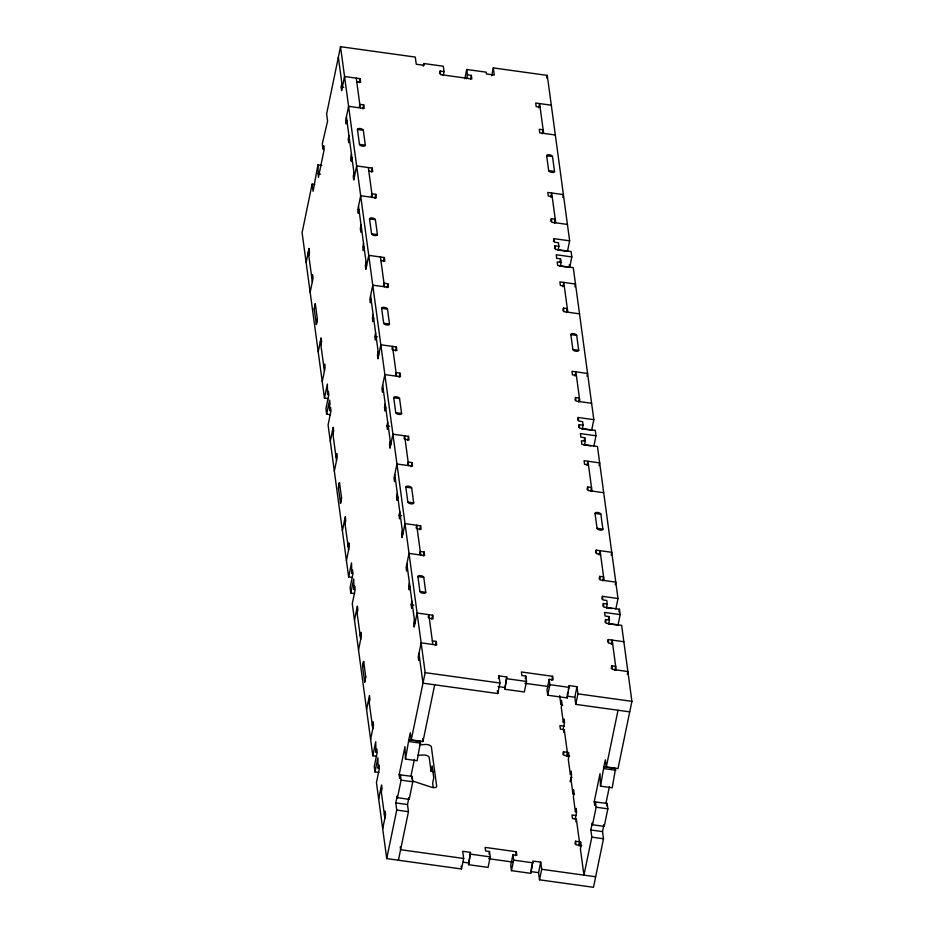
<?xml version="1.0" encoding="UTF-8"?>
<svg xmlns="http://www.w3.org/2000/svg" width="934" height="934" viewBox="0 0 934 934"><rect width="100%" height="100%" fill="white"/><g stroke="black" fill="none" stroke-linecap="round" stroke-linejoin="round"><path stroke-width="1.4" d="M314.723 184.488L312.119 184.126L302.091 232.659L324.46 398.082L328.359 398.631M443.23 75.537L444.047 71.591L443.323 66.232L423.826 63.524L424.059 65.31L416.26 64.236L415.291 57.079L340.525 46.7L326.631 113.948L327.589 121.105L322.277 143.871L323.001 149.242L323.724 145.727L324.215 149.312L318.412 177.378L317.922 164.921L321.821 165.47M317.922 164.921L313.088 191.272L312.119 184.126M356.741 81.713L360.641 82.25L360.162 78.678L344.553 76.506L341.657 90.54L341.167 86.967L341.891 83.453M306.118 262.466L309.026 248.432L309.504 252.005L308.78 255.519M311.839 278.169L312.563 274.666L313.053 278.239L310.146 292.272M346.888 120.416L346.164 123.93L345.685 120.346L348.58 106.313L364.19 108.484L363.7 104.9L359.8 104.363L359.263 106.99M359.345 82.624L360.162 78.678M348.954 135.617L348.219 139.131L348.709 142.704L349.433 139.201M314.256 309.364L315.248 303.795L314.256 309.364L316.381 324.577L317.362 319.008L315.353 304.099M316.276 324.273L317.362 319.008M351.453 154.098L350.717 157.613L351.207 161.185L351.931 157.671M362.894 108.846L363.7 104.9M353.986 172.872L353.262 176.386L353.741 179.958L356.648 165.925L372.246 168.097L372.736 171.669L368.837 171.132M318.214 351.884L321.109 337.851L321.6 341.424L320.876 344.938M323.935 367.587L324.658 364.085L325.137 367.657L322.242 381.691M358.983 209.835L358.259 213.349L357.769 209.765L360.676 195.731L376.274 197.903L375.795 194.319L371.895 193.782L371.347 196.409M324.46 398.082L327.355 384.049L327.601 394.72L328.324 391.206L328.815 394.778L325.908 408.823L326.631 414.182L330.531 414.719M371.428 172.043L372.246 168.097M361.038 225.036L360.314 228.55L360.793 232.122L361.528 228.62M326.631 414.182L329.539 400.149L330.017 403.721L329.293 407.236L329.772 410.808L330.508 407.306L330.986 410.878L328.079 424.912L348.639 576.932L352.538 577.469M363.536 243.517L362.812 247.031L363.291 250.604L364.026 247.101M374.978 198.277L375.795 194.319M366.081 262.302L365.346 265.805L365.836 269.389L368.732 255.344L384.341 257.515L384.82 261.088L380.92 260.551M330.297 441.303L333.204 427.27L333.683 430.854L332.959 434.357M336.018 457.006L336.754 453.504L337.232 457.076L334.337 471.11M371.078 299.254L370.343 302.768L369.864 299.195L372.771 285.162L388.369 287.322L387.89 283.749L383.979 283.2L383.442 285.839M423.277 66.151L423.826 63.524M383.524 261.462L384.341 257.515M373.133 314.466L372.409 317.969L372.888 321.541L373.612 318.039M338.447 488.202L339.427 482.633L338.447 488.202L340.56 503.414L341.54 497.845L339.532 482.948M340.455 503.111L341.54 497.845M376.11 336.52L375.386 340.023L374.908 336.45L375.631 332.936M387.073 287.695L387.89 283.749M378.165 351.721L377.441 355.224L377.92 358.808L380.827 344.774L396.425 346.934L396.915 350.519L393.016 349.97M342.393 530.734L345.288 516.689L345.778 520.273L345.055 523.776M439.599 73.681L440.147 71.054L444.047 71.591M348.113 546.437L348.837 542.923L349.328 546.507L346.421 560.54M383.162 388.684L382.438 392.187L381.959 388.614L384.855 374.581L400.464 376.741L399.974 373.168L396.074 372.631L395.526 375.258M391.953 349.199L392.525 346.397L396.553 376.204M348.639 576.932L351.534 562.898L351.779 573.558L352.503 570.044L352.994 573.628L350.087 587.661L350.81 593.032L354.71 593.569M395.619 350.88L396.425 346.934M385.217 403.885L384.493 407.387L384.983 410.972L385.707 407.457M350.81 593.032L353.717 578.987L353.963 589.658L354.687 586.143L355.165 589.728L352.27 603.761L372.818 755.769L376.717 756.318M388.205 425.939L387.482 429.453L386.991 425.869L387.715 422.366M399.157 377.114L399.974 373.168M464.828 78.69L466.731 69.478L486.24 72.187L486.474 73.973L494.284 75.059L493.315 67.902L547.277 75.397L569.647 240.82L567.463 251.351L557.54 249.973M390.26 441.14L389.536 444.654L390.015 448.227L392.91 434.193L408.52 436.353L408.999 439.937L405.099 439.389M354.476 620.153L357.383 606.119L357.862 609.692L357.138 613.206M466.638 78.795L467.455 74.848L466.731 69.478M470.538 79.332L471.355 75.385L467.455 74.848M360.209 635.856L360.933 632.341L361.411 635.926L358.516 649.959M395.257 478.103L394.533 481.605L394.043 478.033L396.95 464L412.548 466.159L412.069 462.587L408.17 462.05L407.621 464.677M404.037 438.618L404.62 435.816L408.648 465.622M407.703 440.299L408.52 436.353M397.312 493.304L396.588 496.818L397.067 500.391L397.791 496.876M362.626 667.051L363.606 661.482L362.626 667.051L364.739 682.264L365.719 676.695L363.711 661.786M364.634 681.948L365.719 676.695M400.289 515.358L399.565 518.872L399.087 515.288L399.81 511.785M491.681 75.794L493.315 67.902M411.252 466.533L412.069 462.587M402.344 530.559L401.62 534.073L402.11 537.645L405.006 523.612L420.615 525.784L421.094 529.356L417.194 528.819M366.572 709.571L369.467 695.538L369.957 699.111L369.234 702.625M372.292 725.274L373.016 721.772L373.507 725.344L370.6 739.378M407.341 567.522L406.617 571.036L406.138 567.452L409.034 553.418L424.643 555.59L424.153 552.006L420.253 551.469L419.716 554.096M416.132 528.049L416.704 525.235L420.744 555.041M372.818 755.769L375.725 741.736L375.958 752.395L376.682 748.893L377.173 752.465L374.265 766.499L374.989 771.869L378.9 772.406M419.798 529.73L420.615 525.784M409.396 582.723L408.672 586.237L409.162 589.809L409.886 586.307M374.989 771.869L377.896 757.836L378.142 768.495L378.865 764.993L379.344 768.565L376.449 782.599L386.723 858.603L461.489 868.982L463.673 858.463L462.704 851.306L470.502 852.392L468.564 864.697L488.073 867.406L490.245 856.887L489.521 851.516L485.622 850.979L485.131 847.395L516.339 851.726L516.829 855.311L512.929 854.762L510.746 865.293L511.47 870.651L530.979 873.36L532.917 861.043L540.716 862.129L541.685 869.285L539.513 879.816L593.475 887.3L603.504 838.767L602.535 831.61L603.994 824.594L604.228 826.38L592.53 824.757L592.284 822.971L590.837 829.987L591.806 837.144L583.948 875.146L580.399 848.924L581.123 845.41L580.644 841.838L579.769 846.041M412.384 604.788L411.661 608.291L411.17 604.718L411.894 601.204M423.336 555.952L424.153 552.006M414.439 619.989L413.715 623.492L414.194 627.064L417.101 613.031L432.699 615.202L433.189 618.775L429.278 618.238M378.667 798.99L381.562 784.957L382.041 788.541L381.317 792.044M384.388 814.693L385.112 811.191L385.59 814.763L382.695 828.797M419.436 656.941L418.712 660.455L418.222 656.882L421.129 642.837L436.727 645.009L436.248 641.436L432.349 640.887M428.216 617.467L428.799 614.654L432.827 644.472M399.168 774.706L412.081 776.399L412.805 781.77L409.185 799.317L397.475 797.694L401.106 780.147L400.382 774.776L399.659 778.291L399.168 774.706L404.971 746.64L405.461 759.097L417.159 760.72L420.545 741.386L408.835 739.763L410.295 732.746L411.252 739.903L422.962 741.526L434.684 684.797M431.882 619.149L432.699 615.202M538.731 107.784L539.607 103.581L543.635 133.387M386.723 858.603L396.752 810.07L395.782 802.913L397.242 795.896L397.475 797.694M405.461 759.097L408.835 739.763M546.729 78.024L547.277 75.397M411.252 739.903L425.157 672.643L340.525 46.7M435.431 645.382L436.248 641.436M542.339 133.749L543.156 129.803L539.245 129.266L539.735 132.838L555.333 135.01M410.878 776.329L414.357 759.494M411.602 778.746L412.081 776.399M398.421 860.226L408.462 811.693L407.493 804.536L408.94 797.519L409.185 799.317M433.598 771.636A13.251 5.744 11.7 0 0 431.041 771.169L432.127 765.903L433.738 777.824L432.652 783.089L433.213 787.222M550.827 197.202L551.69 192.999L555.73 222.806M550.791 221.323L551.34 218.684L555.24 219.233L554.422 223.179M553.5 241.287L554.037 238.66L569.647 240.82M562.817 197.424L563.4 194.622L547.791 192.451L548.281 196.035L552.181 196.572M554.469 248.444L555.006 245.805L558.906 246.354L558.088 250.3M560.061 261.497L560.598 258.87L556.699 258.333L556.22 254.748L571.818 256.92L569.647 267.439L559.711 266.062M560.272 266.4L561.089 262.442L560.598 258.87M562.91 286.633L563.786 282.418L567.814 312.225M562.887 310.742L563.436 308.103L567.335 308.652L566.518 312.598M574.912 286.855L575.484 284.041L559.886 281.881L560.365 285.454L564.264 285.991M498.417 678.504L498.954 675.866L506.765 676.952L504.827 689.269L524.336 691.977L526.519 681.446L525.795 676.088L521.872 675.539L521.394 671.966L552.601 676.298L553.08 679.87L549.18 679.333L547.009 689.852L547.733 695.223L567.242 697.931L569.18 685.614L576.978 686.7L577.948 693.857L575.764 704.376L629.738 711.871M418.946 653.368L422.985 683.174L497.752 693.553L499.923 683.023L498.954 675.866M468.564 864.697L470.502 852.392M504.827 689.269L506.765 676.952M575.005 376.052L575.881 371.837L579.909 401.643M574.982 400.161L575.519 397.534L579.419 398.071L578.601 402.017M577.679 420.137L578.216 417.498L593.826 419.67L591.654 430.189L581.719 428.811M586.996 376.274L587.579 373.46L571.97 371.3L572.46 374.873L576.36 375.421M488.972 854.143L489.521 851.516M525.247 678.714L525.795 676.088M578.648 427.282L579.185 424.655L583.085 425.192L582.279 429.138M584.24 440.346L584.777 437.719L580.878 437.17L580.399 433.598L595.997 435.758L593.826 446.289M584.451 445.238L585.268 441.292L584.777 437.719M587.101 465.471L587.965 461.256L591.993 491.074M587.066 489.579L587.614 486.953L591.514 487.49L590.697 491.436M511.47 870.651L513.653 860.132L512.929 854.762M547.733 695.223L549.904 684.692L549.18 679.333M515.521 855.672L516.339 851.726M551.784 680.244L552.601 676.298M599.091 465.692L599.663 462.89L584.065 460.719L584.544 464.291L588.455 464.84M560.634 704.458L561.497 700.255L561.988 703.827L561.252 707.342L563.319 722.542L564.043 719.028L564.521 722.601L563.074 729.617M595.612 552.776L596.161 550.138L611.758 552.309L611.175 555.111M531.014 870.255L532.368 863.681M567.277 694.826L567.814 692.199M568.362 689.561L569.18 685.614M599.184 554.889L600.06 550.686L604.088 580.493M563.739 732.326L564.276 729.688L560.377 729.15L559.898 725.578L564.148 726.162M539.513 879.816L538.544 872.66L540.716 862.129M562.898 754.439L563.447 751.8L567.347 752.349L566.529 756.295M575.764 704.376L574.807 697.219L576.978 686.7M599.161 578.998L599.698 576.371L603.597 576.908L602.792 580.855M567.685 756.622L568.549 752.419L569.039 755.991L568.316 759.494L570.37 774.695L571.094 771.192L571.573 774.765L570.125 781.781M601.858 598.974L602.407 596.347L618.004 598.507L615.833 609.038M602.827 606.131L603.364 603.492L607.275 604.041L606.458 607.987M604.999 622.219L605.547 619.592L609.447 620.129L608.629 624.075M615.249 584.742L615.786 582.115L600.188 579.944L599.698 576.371M608.419 619.184L608.968 616.557L605.057 616.02L604.578 612.435L620.176 614.607L618.004 625.126L608.081 623.749M572.717 793.877L573.593 789.674L574.071 793.246L573.348 796.76L575.402 811.961L576.126 808.447L576.617 812.031L575.157 819.048M607.707 642.195L608.244 639.556L623.854 641.728M611.28 644.32L612.144 640.105L616.171 669.911M618.915 611.875L619.452 609.237L603.854 607.077L603.364 603.492M575.823 821.745L576.371 819.118L572.472 818.569L571.982 814.997L576.243 815.58M574.994 843.857L575.531 841.219L579.43 841.768L578.613 845.714M611.245 668.429L611.793 665.79L615.693 666.339L614.876 670.285M592.53 824.757L596.149 807.209L595.425 801.851L594.701 805.353L594.222 801.781L600.025 773.714L600.504 786.159L612.214 787.782L615.588 768.46L603.889 766.826L605.337 759.809L606.306 766.966L618.004 768.589L631.909 701.341L621.635 625.336L606.026 623.165L605.547 619.592M600.504 786.159L603.889 766.826M606.306 766.966L618.028 710.249M627.298 674.336L627.881 671.534L612.272 669.374L611.793 665.79M605.921 803.403L609.4 786.568M606.645 805.809L607.135 803.474L594.222 801.781M604.228 826.38L607.859 808.832L607.135 803.474M419.903 744.83L425.682 744.468A3.97 1.728 11.7 0 1 431.356 746.873L436.692 786.335A3.97 1.728 11.7 0 1 431.461 787.21L412.268 780.906M417.731 755.349L423.511 754.999A3.97 1.728 11.7 0 1 429.185 757.392L431.041 771.169M551.305 105.203L535.707 103.032L536.186 106.616L540.086 107.153M341.167 86.967L343.77 87.329M357.453 129.476L363.314 130.293L365.322 145.202A2.977 1.296 11.7 0 1 362.579 146.136A2.977 1.296 11.7 0 1 359.473 144.385L357.453 129.476A2.977 1.296 11.7 0 1 360.209 128.542A2.977 1.296 11.7 0 1 363.314 130.293M546.659 155.733L552.508 156.55L554.527 171.459A2.977 1.296 11.7 0 1 551.784 172.393A2.977 1.296 11.7 0 1 548.667 170.642L546.659 155.733A2.977 1.296 11.7 0 1 549.402 154.799A2.977 1.296 11.7 0 1 552.508 156.55M359.473 144.385L365.322 145.202M548.667 170.642L554.527 171.459M317.922 173.806L320.525 174.156M567.428 224.429L551.819 222.269L551.34 218.684M369.549 218.906L375.398 219.712L377.418 234.621A2.977 1.296 11.7 0 1 374.674 235.555A2.977 1.296 11.7 0 1 371.569 233.804L369.549 218.906A2.977 1.296 11.7 0 1 372.292 217.972A2.977 1.296 11.7 0 1 375.398 219.712M371.569 233.804L377.418 234.621M561.089 262.442L557.189 261.905L557.668 265.478L573.278 267.649L593.826 419.67M579.524 313.847L563.914 311.687L563.436 308.103M381.644 308.325L387.493 309.131L389.501 324.04A2.977 1.296 11.7 0 1 386.758 324.974A2.977 1.296 11.7 0 1 383.652 323.222L381.644 308.325A2.977 1.296 11.7 0 1 384.388 307.391A2.977 1.296 11.7 0 1 387.493 309.131M570.837 334.582L576.687 335.388L578.706 350.297A2.977 1.296 11.7 0 1 575.963 351.231A2.977 1.296 11.7 0 1 572.857 349.479L570.837 334.582A2.977 1.296 11.7 0 1 573.581 333.648A2.977 1.296 11.7 0 1 576.687 335.388M383.652 323.222L389.501 324.04M572.857 349.479L578.706 350.297M374.908 336.45L377.499 336.812M591.607 403.266L576.009 401.106L575.519 397.534M393.728 397.744L399.577 398.561L401.597 413.458A2.977 1.296 11.7 0 1 398.853 414.392A2.977 1.296 11.7 0 1 395.747 412.653L393.728 397.744A2.977 1.296 11.7 0 1 396.471 396.81A2.977 1.296 11.7 0 1 399.577 398.561M395.747 412.653L401.597 413.458M585.268 441.292L581.368 440.755L581.847 444.327L597.456 446.487L618.004 598.507M583.902 444.911L590.988 445.892M386.991 425.869L389.595 426.231M603.703 492.697L588.093 490.525L587.614 486.953M405.823 487.163L411.672 487.98L413.692 502.877A2.977 1.296 11.7 0 1 410.937 503.823A2.977 1.296 11.7 0 1 407.831 502.072L405.823 487.163A2.977 1.296 11.7 0 1 408.567 486.229A2.977 1.296 11.7 0 1 411.672 487.98M595.016 513.42L600.866 514.237L602.885 529.134A2.977 1.296 11.7 0 1 600.142 530.08A2.977 1.296 11.7 0 1 597.036 528.329L595.016 513.42A2.977 1.296 11.7 0 1 597.76 512.486A2.977 1.296 11.7 0 1 600.866 514.237M407.831 502.072L413.692 502.877M597.036 528.329L602.885 529.134M399.087 515.288L401.678 515.65M600.539 554.259L596.639 553.722L596.161 550.138M417.907 576.593L423.767 577.399L425.776 592.308A2.977 1.296 11.7 0 1 423.032 593.242A2.977 1.296 11.7 0 1 419.926 591.491L417.907 576.593A2.977 1.296 11.7 0 1 420.65 575.648A2.977 1.296 11.7 0 1 423.767 577.399M606.726 607.765L611.933 608.489M419.926 591.491L425.776 592.308M411.17 604.718L413.774 605.08M612.634 643.678L608.734 643.141L608.244 639.556M506.999 678.738L526.519 681.446M549.904 684.692L569.413 687.401M524.896 683.279L549.005 686.63M425.157 672.643L499.923 683.023M577.948 693.857L631.909 701.341M498.079 686.583L504.582 687.482M574.807 697.219L566.996 696.145L567.242 697.931M569.6 756.166L563.926 755.384L563.447 751.8M409.08 741.549L420.779 743.172M604.135 768.624L615.833 770.246M401.106 780.147L412.805 781.77M596.149 807.209L607.859 808.832M395.782 802.913L407.493 804.536M590.837 829.987L602.535 831.61M396.752 810.07L408.462 811.693M591.806 837.144L603.504 838.767M581.695 845.585L576.021 844.803L575.531 841.219M470.748 854.178L490.245 856.887M513.653 860.132L533.162 862.841M488.634 858.708L512.743 862.059M463.673 858.463L400.604 849.706L400.231 846.94M541.685 869.285L595.647 876.769M463.124 862.187L468.331 862.911M530.745 871.574L538.544 872.66M571.818 256.92L571.094 251.55L555.496 249.39L555.006 245.805M595.997 435.758L595.273 430.399L579.675 428.227L579.185 424.655M619.452 609.237L620.176 614.607M569.285 264.766L569.647 267.439M558.906 246.354L558.427 242.77L554.527 242.233L554.037 238.66M583.085 425.192L582.606 421.619L578.706 421.071L578.216 417.498M607.275 604.041L606.785 600.457L602.885 599.92L602.407 596.347M608.968 616.557L609.447 620.129M559.676 695.632L560.774 703.757A2.977 1.296 11.7 0 0 562.723 705.24M564.276 729.688L567.347 752.349M576.371 819.118L579.43 841.768M471.355 75.385L471.833 78.958L440.626 74.627L440.147 71.054M497.367 690.693L497.752 693.553M356.263 78.129L360.291 107.935M368.346 167.548L372.374 197.354M380.442 256.978L384.469 286.785M461.104 866.122L461.489 868.982M338.353 57.231L342.381 87.037M346.409 116.843L354.465 176.456M358.504 206.262L366.56 265.875M370.588 295.681L378.655 355.294M382.683 385.1L390.739 444.712M394.767 474.53L402.834 534.143M406.862 563.949L414.918 623.562M422.577 738.666L422.962 741.526M308.302 251.935L312.33 281.741M320.385 341.365L324.413 371.172M332.481 430.784L336.509 460.59M344.564 520.203L348.592 550.009M356.66 609.622L360.687 639.428M368.743 699.041L372.783 728.847M380.838 788.471L384.866 818.277M572.087 777.333A2.977 1.296 11.7 0 0 570.849 778.279L572.869 793.176A2.977 1.296 11.7 0 0 574.083 794.367"/></g></svg>
